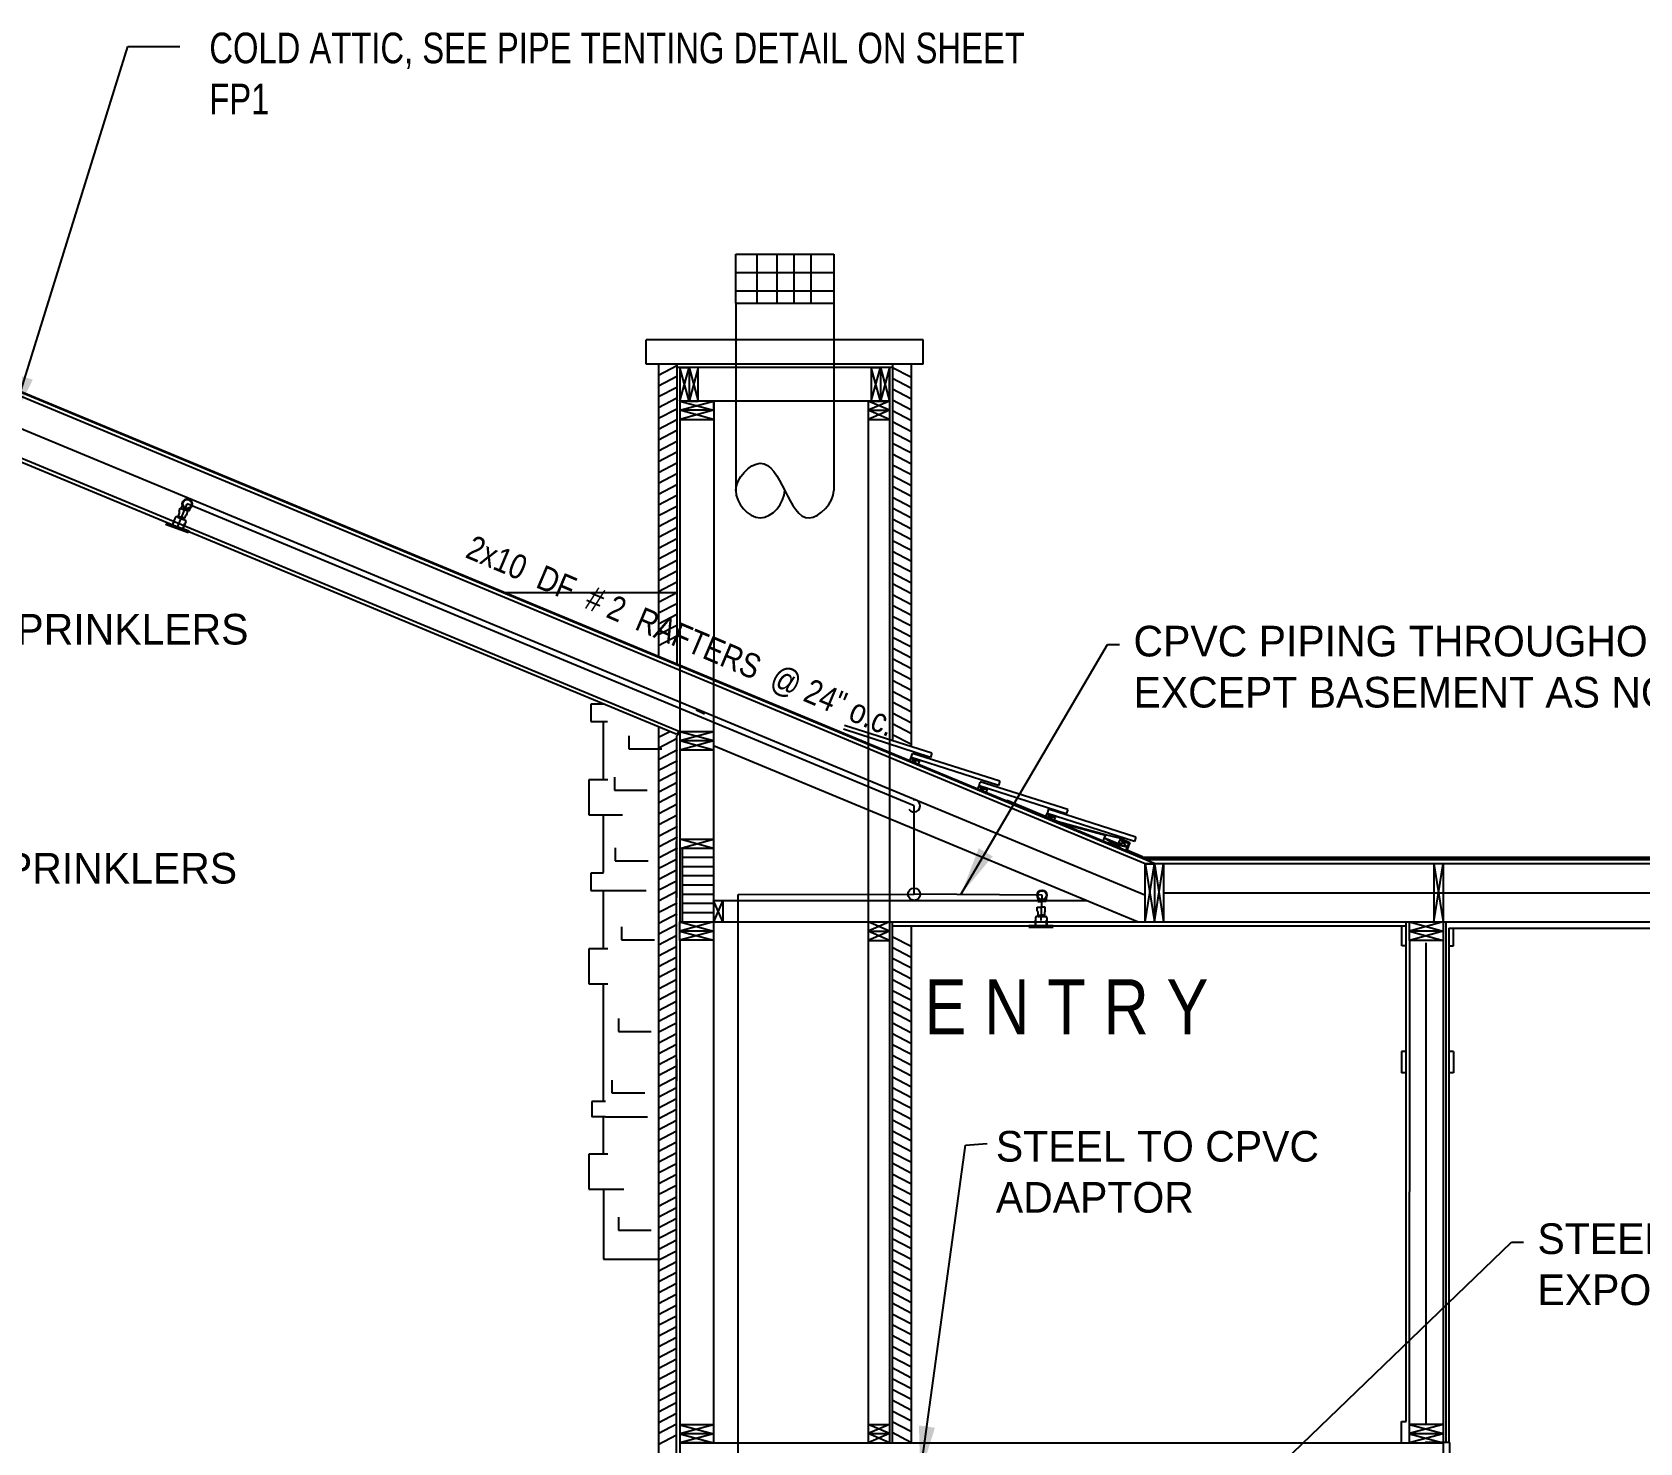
# Model space of a CAD drawing. Extents: x -16 to 10076, y -1 to 10000.
# Drawn here: x 4074.4 to 4336.9, y 716.3 to 946.5 of the extents above; entities that cross this region are included whole.
import ezdxf

# ---------------------------------------------------------------- set-up
doc = ezdxf.new("R2010")
doc.units = 0
doc.header["$MEASUREMENT"] = 0
for name, color, linetype in [('Details', 1, 'Continuous'), ('INSULATION', 30, 'Continuous'), ('SECTION', 3, 'Continuous'), ('SECTION-PIPE', 7, 'Continuous'), ('TEXT', 1, 'Continuous'), ('TEXT-sect', 1, 'Continuous')]:
    doc.layers.add(name, color=color, linetype=linetype)
doc.styles.add('ARCHENT', font='technical.ttf', dxfattribs={"height": 6})
doc.styles.add('HCAD', font='HCAD.SHX', dxfattribs={"width": 0.8, "height": 8})
doc.styles.get("Standard").update_dxf_attribs({"font": 'hcad.shx', "height": 8})
doc.linetypes.add('BATTING', pattern='A,0.0001,-0.1,[134,ltypeshp.shx,S=0.1,R=0,X=-0.1,Y=0],-0.2,[134,ltypeshp.shx,S=0.1,R=180,X=0.1,Y=0],-0.1', length=0.4001)
doc.dimstyles.new('DEFAULT', dxfattribs={"dimtxt": 8, "dimasz": 8, "dimexe": 8, "dimexo": 8, "dimgap": 1, "dimtad": 0, "dimdec": 1, "dimrnd": 0.5, "dimzin": 7, "dimdsep": 46, "dimlunit": 4, "dimtxsty": 'Standard', "dimcen": 0, "dimclrd": 256, "dimclre": 256, "dimclrt": 256, "dimadec": 0, "dimazin": 0, "dimtfac": 1, "dimtdec": 4, "dimtofl": 0, "dimtmove": 2, "dimatfit": 3, "dimfxl": 1, "dimtolj": 1, "dimtzin": 0, "dimarcsym": 0})

msp = doc.modelspace()

# ---------------------------------------------------------------- linework, layer by layer
at = {"layer": 'Details', "color": 2}
for p, q in [((4098.90594, 869.38437), (4098.67862, 868.77971)), ((4099.93806, 864.8992), (4096.22125, 866.29654)), ((4099.9831, 865.01902), (4096.26629, 866.41635)), ((4099.99928, 865.06205), (4096.28247, 866.45939)), ((4097.7301, 867.29015), (4097.27718, 866.08542)), ((4097.29982, 866.07691), (4097.62312, 866.93685)), ((4098.14955, 867.3561), (4097.99971, 867.41243)), ((4098.4136, 868.00238), (4098.24512, 867.55424)), ((4098.24512, 867.55424), (4098.74948, 867.36462)), ((4098.37563, 868.28769), (4098.4136, 868.00238)), ((4099.244, 867.17871), (4098.73964, 867.36832)), ((4098.96456, 865.45105), (4099.28786, 866.31099)), ((4099.45749, 866.64074), (4099.00457, 865.43601)), ((4099.18537, 866.96669), (4099.33521, 866.91035)), ((4099.41248, 867.62685), (4099.244, 867.17871)), ((4099.62901, 867.81648), (4099.41248, 867.62685)), ((4099.87559, 868.7311), (4099.74338, 868.37942)), ((4099.89302, 864.77939), (4096.17621, 866.17673)), ((4238.57282, 805.2654), (4238.57207, 804.61943)), ((4239.71003, 804.99383), (4239.70959, 804.61811)), ((4241.11298, 800.63378), (4237.14218, 800.63837)), ((4241.11303, 800.67975), (4237.14224, 800.68434)), ((4238.2064, 801.97017), (4238.20492, 800.68311)), ((4238.2291, 800.68309), (4238.23017, 801.60179)), ((4238.57607, 802.17908), (4238.41598, 802.17926)), ((4238.46095, 803.13077), (4238.5966, 802.87691)), ((4238.5966, 802.87691), (4238.59605, 802.39815)), ((4238.59605, 802.39815), (4239.13487, 802.39752)), ((4239.66318, 802.39691), (4239.12436, 802.39754)), ((4239.66374, 802.87568), (4239.66318, 802.39691)), ((4239.79998, 803.12922), (4239.66374, 802.87568)), ((4239.68266, 802.1778), (4239.84274, 802.17761)), ((4240.0076, 800.68103), (4240.00867, 801.59973)), ((4240.05184, 801.96803), (4240.05035, 800.68098)), ((4241.11268, 800.37778), (4237.14189, 800.38237)), ((4241.11283, 800.50578), (4237.14203, 800.51037))]:
    msp.add_line(p, q, dxfattribs=at)
at = {"layer": 'Details', "color": 2, "linetype": 'Continuous'}
for p, q in [((4098.9172, 869.33085), (4098.71761, 868.79995)), ((4098.25083, 867.31803), (4098.14955, 867.3561)), ((4098.20618, 867.38781), (4098.15945, 867.40538)), ((4098.28561, 867.50567), (4098.22833, 867.3533)), ((4098.22833, 867.3533), (4098.25083, 867.31803)), ((4099.0841, 867.00476), (4098.2401, 867.38462)), ((4098.25083, 867.31803), (4099.0841, 867.00476)), ((4099.13529, 867.04581), (4098.26071, 867.43944)), ((4099.1559, 867.10062), (4098.28132, 867.49426)), ((4098.37563, 868.28769), (4098.57522, 868.81859)), ((4098.57522, 868.81859), (4099.20191, 868.58298)), ((4098.71761, 868.79995), (4099.3443, 868.56435)), ((4099.17651, 867.15544), (4098.97014, 867.24832)), ((4099.12426, 867.01647), (4099.0841, 867.00476)), ((4099.0841, 867.00476), (4099.18537, 866.96669)), ((4099.18155, 867.16884), (4099.12426, 867.01647)), ((4099.16366, 867.02785), (4099.21039, 867.01028)), ((4099.8286, 868.34738), (4099.20191, 868.58298)), ((4099.97098, 868.32875), (4099.3443, 868.56435)), ((4099.62901, 867.81648), (4099.8286, 868.34738)), ((4100.17058, 868.85964), (4099.97098, 868.32875)), ((4238.46095, 803.13077), (4238.46161, 803.69794)), ((4238.46161, 803.69794), (4239.13112, 803.69717)), ((4238.60214, 805.21924), (4238.60148, 804.65206)), ((4238.60148, 804.65206), (4239.271, 804.65129)), ((4239.80063, 803.69639), (4239.13112, 803.69717)), ((4239.94051, 804.65051), (4239.271, 804.65129)), ((4239.79998, 803.12922), (4239.80063, 803.69639)), ((4239.94116, 805.21769), (4239.94051, 804.65051)), ((4238.61797, 802.22864), (4238.56805, 802.2287)), ((4238.68426, 802.17895), (4238.57607, 802.17908)), ((4238.651, 802.36687), (4238.65081, 802.20409)), ((4238.65081, 802.20409), (4238.68426, 802.17895)), ((4239.57447, 802.17792), (4238.65085, 802.23755)), ((4239.60801, 802.23432), (4238.65092, 802.29611)), ((4239.60808, 802.29288), (4238.65099, 802.35468)), ((4238.68426, 802.17895), (4239.57447, 802.17792)), ((4239.60815, 802.35144), (4239.38231, 802.36603)), ((4239.60797, 802.20298), (4239.57447, 802.17792)), ((4239.57447, 802.17792), (4239.68266, 802.1778)), ((4239.60816, 802.36576), (4239.60797, 802.20298)), ((4239.64087, 802.22746), (4239.69079, 802.2274))]:
    msp.add_line(p, q, dxfattribs=at)
at = {"layer": 'Details', "color": 2}
for centre, radius in [((4099.70531, 869.52461), 0.81157), ((4099.70531, 869.52461), 0.72232), ((4239.27218, 805.67716), 0.81157), ((4239.27218, 805.67716), 0.72232)]:
    msp.add_circle(centre, radius, dxfattribs=at)
for centre, start, end in [((4097.92605, 867.21649), 69.396212, 159.396212), ((4099.26155, 866.71441), 339.396212, 69.396212), ((4238.41574, 801.96992), 89.9337004, 179.9337004), ((4239.8425, 801.96827), 359.9337004, 89.9337004)]:
    msp.add_arc(centre, 0.20934, start, end, dxfattribs=at)
at = {"layer": 'Details', "color": 2, "linetype": 'Continuous'}
for centre, start, end in [((4098.13874, 867.35027), 69.396212, 159.396212), ((4099.18967, 866.95517), 339.396212, 69.396212), ((4238.56798, 802.16982), 89.9337004, 179.9337004), ((4239.69073, 802.16852), 359.9337004, 89.9337004)]:
    msp.add_arc(centre, 0.05888, start, end, dxfattribs=at)
at = {"layer": 'INSULATION', "linetype": 'BATTING', "ltscale": 10}
for p, q in [((4049.95805, 891.21504), (4256.0751, 805.71979)), ((4259.13188, 806.05324), (4348.75849, 806.05332)), ((4302.0106, 719.2774), (4302.00946, 797.91923))]:
    msp.add_line(p, q, dxfattribs=at)
at = {"layer": 'SECTION', "ltscale": 0.5}
for p, q in [((4189.26571, 910.30448), (4205.26571, 910.30448)), ((4189.26571, 902.30448), (4189.26571, 910.30448)), ((4192.78621, 902.30448), (4192.78621, 910.30448)), ((4196.00728, 902.30448), (4196.00728, 910.30448)), ((4198.79569, 902.30448), (4198.79569, 910.30448)), ((4201.58411, 902.30448), (4201.58411, 910.30448)), ((4189.26571, 907.30448), (4205.26571, 907.30448)), ((4189.26571, 904.30448), (4205.26571, 904.30448)), ((4189.26571, 902.30448), (4205.26571, 902.30448)), ((4189.26571, 902.30448), (4189.26571, 896.30448)), ((4167.64792, 836.84984), (4165.61325, 836.84993)), ((4165.61325, 836.84993), (4165.61325, 834.00364)), ((4165.61325, 834.00364), (4168.3126, 834.00364)), ((4167.62503, 834.00352, -1.22523), (4167.62503, 824.49181, -1.22523)), ((4165.27429, 824.49181, -2.22523), (4165.27429, 818.79478, -1.22523)), ((4168.37691, 824.49181, -0.22523), (4165.27429, 824.49181, -0.22523)), ((4165.27429, 818.79478, -1.22523), (4170.80087, 818.79478, -1.22523)), ((4167.62503, 818.79478, -1.22523), (4167.62503, 811.4175, -1.22523)), ((4167.62503, 811.88099, -1.22523), (4167.62503, 809.36459, -1.22523)), ((4167.64792, 809.27245), (4165.61325, 809.27253)), ((4165.61325, 809.27253), (4165.61325, 806.42625)), ((4165.61325, 806.42625), (4168.3126, 806.42625)), ((4167.62503, 806.42612, -1.22523), (4167.62503, 796.91441, -1.22523)), ((4165.27429, 796.91441, -2.22523), (4165.27429, 791.21738, -1.22523)), ((4168.37691, 796.91441, -0.22523), (4165.27429, 796.91441, -0.22523)), ((4165.27429, 791.21738, -1.22523), (4168.38643, 791.21738, -1.22523)), ((4167.62503, 791.21738, -1.22523), (4167.62503, 772.01785, -1.22523)), ((4167.62503, 783.84061, -3.22523), (4167.62494, 771.92571, -3.22523)), ((4168.0227, 772.01785, -4.22523), (4165.78916, 772.01785, -4.22523)), ((4167.97768, 769.48585, -4.22523), (4165.78916, 769.48585, -4.22523)), ((4167.62503, 769.48585, -2.22523), (4167.62503, 763.41752, -2.22523)), ((4165.27429, 763.41752, -2.22523), (4165.27429, 757.72049, -1.22523)), ((4168.37691, 763.41752, -0.22523), (4165.27429, 763.41752, -0.22523)), ((4165.27429, 757.72049, -1.22523), (4171.00916, 757.72049, -1.22523)), ((4167.64792, 757.72049, -2.22523), (4167.64792, 746.27916, -2.22523)), ((4167.64792, 750.4313, -4.22523), (4167.64792, 746.27916, -4.22523))]:
    msp.add_line(p, q, dxfattribs=at)
at = {"layer": 'SECTION', "ltscale": 0.25}
for p, q in [((4205.26571, 910.30448), (4205.26571, 871.70535)), ((4189.26571, 900.30449), (4189.26571, 871.70535)), ((4219.8835, 896.30448), (4174.64792, 896.30448)), ((4174.64792, 892.30448), (4174.64792, 896.30448)), ((4219.8835, 892.30444), (4219.8835, 896.30444)), ((4219.8835, 892.30444), (4174.64792, 892.30448)), ((4179.64093, 892.07091), (4176.64792, 890.50388)), ((4179.64093, 890.30576), (4176.64792, 888.73873)), ((4214.8835, 891.80447), (4179.64792, 891.80448)), ((4180.14792, 891.80448), (4181.64792, 891.80448)), ((4181.64792, 886.30448), (4180.14792, 891.80448)), ((4180.14792, 886.30448), (4181.64792, 891.80448)), ((4180.14792, 891.80448), (4180.14792, 886.30448)), ((4181.64792, 891.80448), (4181.64792, 886.30448)), ((4181.64792, 891.80448), (4183.14792, 886.30448)), ((4183.14792, 891.80447), (4181.64792, 886.30448)), ((4183.14792, 886.30448), (4183.14792, 891.80447)), ((4211.38349, 891.80421), (4212.88349, 891.80421)), ((4212.88349, 886.30421), (4211.38349, 891.80421)), ((4211.38349, 886.30421), (4212.88349, 891.80421)), ((4211.38349, 891.80421), (4211.38349, 886.30421)), ((4212.88349, 891.80421), (4212.88349, 886.30421)), ((4214.3835, 891.80421), (4212.88349, 886.30421)), ((4212.88349, 891.80421), (4214.38349, 886.30421)), ((4214.3835, 891.80421), (4214.38202, 716.30448)), ((4214.38349, 886.30421), (4214.3835, 891.76882)), ((4214.87651, 891.80813), (4217.86953, 890.2411)), ((4214.87651, 890.04298), (4217.86953, 888.47595)), ((4214.8835, 892.30445), (4214.88298, 830.89307)), ((4217.8835, 892.30445), (4217.88297, 829.94674)), ((4179.64093, 888.54061), (4176.64792, 886.97358)), ((4214.86953, 888.28149), (4217.86254, 886.71446)), ((4179.64093, 886.77546), (4176.64792, 885.20843)), ((4179.64093, 885.01032), (4176.64792, 883.44329)), ((4214.38353, 886.30448), (4180.14792, 886.30448)), ((4180.14792, 884.80448), (4185.64792, 886.30448)), ((4180.14792, 886.30448), (4185.64792, 884.80448)), ((4180.14792, 884.80448), (4185.64792, 886.30448)), ((4180.14792, 886.30448), (4185.64792, 884.80448)), ((4185.64792, 884.80448), (4180.14792, 884.80448)), ((4180.14792, 884.80448), (4180.14792, 883.30448)), ((4185.64792, 883.30447), (4180.14792, 884.80448)), ((4185.64792, 884.80448), (4180.14792, 883.30448)), ((4185.64792, 884.80448), (4180.14792, 884.80448)), ((4185.64792, 883.30447), (4180.14792, 884.80448)), ((4185.64792, 884.80448), (4180.14792, 883.30448)), ((4181.64792, 886.30448), (4183.14792, 886.30448)), ((4185.64792, 886.30448), (4185.64792, 884.80448)), ((4210.88338, 886.30448), (4210.88202, 716.30458)), ((4214.3844, 884.80494), (4210.88436, 883.30504)), ((4214.38444, 886.30494), (4210.8844, 884.80504)), ((4210.8844, 884.80504), (4214.3844, 884.80494)), ((4210.8844, 884.80504), (4214.3844, 884.80494)), ((4214.38436, 883.30494), (4210.8844, 884.80504)), ((4210.88444, 886.30504), (4214.38444, 886.30494)), ((4214.3844, 884.80494), (4210.88444, 886.30504)), ((4212.88349, 886.30421), (4214.38349, 886.30421)), ((4214.86953, 884.75121), (4217.86254, 883.18418)), ((4214.87651, 886.5127), (4217.86953, 884.94567)), ((4179.64093, 883.24517), (4176.64792, 881.67814)), ((4180.14792, 883.30448), (4185.64792, 883.30447)), ((4180.14792, 883.30448), (4185.64792, 883.30447)), ((4210.88436, 883.30504), (4214.38436, 883.30494)), ((4214.87651, 882.98244), (4217.86953, 881.41541)), ((4179.64093, 881.48002), (4176.64792, 879.91299)), ((4179.64093, 879.71487), (4176.64792, 878.14784)), ((4214.86254, 879.45946), (4217.85556, 877.89243)), ((4214.86953, 881.22095), (4217.86254, 879.65392)), ((4179.64093, 877.94973), (4176.64792, 876.3827)), ((4214.87641, 877.68705), (4217.86942, 876.12002)), ((4179.64093, 876.18458), (4176.64792, 874.61755)), ((4179.64093, 874.41943), (4176.64792, 872.8524)), ((4214.86244, 874.16407), (4217.85545, 872.59704)), ((4214.86942, 875.92556), (4217.86244, 874.35853)), ((4179.64093, 872.65429), (4176.64792, 871.08726)), ((4214.85545, 872.40258), (4217.84847, 870.83555)), ((4179.64093, 870.88914), (4176.64792, 869.32211)), ((4179.64093, 869.12399), (4176.64792, 867.55696)), ((4214.84149, 868.8796), (4217.8345, 867.31257)), ((4214.84847, 870.64109), (4217.84149, 869.07406)), ((4179.64093, 867.35884), (4176.64792, 865.79181)), ((4214.87632, 867.09622), (4217.86933, 865.52919)), ((4179.64093, 865.5937), (4176.64792, 864.02667)), ((4179.64093, 863.82855), (4176.64792, 862.26152)), ((4214.86933, 865.33472), (4217.86235, 863.76769)), ((4179.64093, 862.0634), (4176.64792, 860.49637)), ((4214.85536, 861.81174), (4217.84838, 860.24471)), ((4214.86235, 863.57323), (4217.85536, 862.0062)), ((4179.64093, 860.29826), (4176.64792, 858.73123)), ((4179.64093, 858.53311), (4176.64792, 856.96608)), ((4214.87626, 860.03566), (4217.86927, 858.46863)), ((4179.64093, 856.76796), (4176.64792, 855.20093)), ((4214.86229, 856.51268), (4217.8553, 854.94565)), ((4214.86927, 858.27417), (4217.86229, 856.70714)), ((4179.64093, 855.00281), (4151.6198, 855.00281)), ((4179.64093, 855.00281), (4176.64792, 853.43578)), ((4179.64093, 853.23767), (4176.64792, 851.67064)), ((4214.8553, 854.75119), (4217.84832, 853.18416)), ((4179.64093, 851.47252), (4176.64792, 849.90549)), ((4214.84134, 851.22821), (4217.83435, 849.66118)), ((4214.84832, 852.9897), (4217.84134, 851.42267)), ((4179.64093, 849.70737), (4176.64792, 848.14034)), ((4179.64093, 847.94223), (4176.64792, 846.3752)), ((4214.83435, 849.46671), (4217.82737, 847.89969)), ((4214.87651, 847.79909), (4217.86953, 846.23206)), ((4214.87651, 846.03414), (4217.86953, 844.46711)), ((4214.86953, 844.27265), (4217.86254, 842.70562)), ((4214.86254, 842.51115), (4217.85556, 840.94413)), ((4214.8761, 840.73891), (4217.86911, 839.17188)), ((4214.87608, 838.97377), (4217.8691, 837.40674)), ((4214.86908, 835.44714), (4217.8621, 833.88011)), ((4214.87607, 837.20863), (4217.86908, 835.6416)), ((4178.47829, 832.35286), (4176.77361, 831.46052)), ((4214.87651, 833.67835), (4217.86953, 832.11132)), ((4171.82646, 831.66334), (4171.82646, 829.55917)), ((4171.82646, 829.55917), (4177.19459, 829.55917)), ((4179.72219, 831.23856), (4176.72861, 829.67153)), ((4214.86953, 831.91686), (4217.86254, 830.34983)), ((4179.77013, 829.38288), (4176.77656, 827.81585)), ((4179.77069, 827.61773), (4176.77712, 826.0507)), ((4169.44354, 824.91478), (4169.44354, 822.81062)), ((4179.77125, 825.85258), (4176.77768, 824.28555)), ((4169.44354, 822.81062), (4174.81166, 822.81062)), ((4179.72426, 824.06255), (4176.73069, 822.49552)), ((4179.72477, 822.29738), (4176.7312, 820.73035)), ((4179.72528, 820.53221), (4176.73171, 818.96518)), ((4233.258, 821.10308), (4233.58394, 821.10308)), ((4179.68029, 818.74322), (4176.68672, 817.17619)), ((4179.72824, 816.88753), (4176.73467, 815.3205)), ((4179.7288, 815.12239), (4176.73522, 813.55536)), ((4252.88358, 812.82952), (4249.19831, 814.38831)), ((4253.45654, 814.21578), (4252.88358, 812.82952)), ((4169.5759, 813.40252), (4169.5759, 811.29835)), ((4169.5759, 811.29835), (4174.94403, 811.29835)), ((4179.68237, 811.5672), (4176.68879, 810.00017)), ((4179.72935, 813.35724), (4176.73578, 811.79021)), ((4359.25747, 811.67832), (4255.65391, 811.67832)), ((4359.15358, 811.42832), (4256.25604, 811.42832)), ((4179.68288, 809.80203), (4176.6893, 808.235)), ((4348.75849, 810.80332), (4256.13188, 810.80332)), ((4256.13188, 801.30332), (4256.13188, 810.80332)), ((4256.13188, 810.80332), (4257.63188, 810.80332)), ((4256.13188, 801.30332), (4257.63188, 810.80332)), ((4256.13188, 810.80332), (4257.63188, 801.30332)), ((4257.63188, 810.80332), (4257.63188, 801.30332)), ((4257.63188, 801.30332), (4259.13188, 810.80332)), ((4259.13188, 810.80332), (4257.63188, 810.80332)), ((4257.63188, 810.80332), (4259.13188, 801.30332)), ((4259.13188, 810.80332), (4259.13188, 801.30332)), ((4303.25946, 810.80332), (4303.25946, 801.30332)), ((4304.75946, 810.80332), (4304.75946, 801.30332)), ((4167.62503, 806.42625), (4174.63213, 806.42625)), ((4179.63839, 806.24787), (4176.64482, 804.68084)), ((4179.68339, 808.03686), (4176.68981, 806.46983)), ((4179.68634, 804.39219), (4176.69277, 802.82516)), ((4179.6869, 802.62704), (4176.69333, 801.06001)), ((4179.68746, 800.86189), (4176.69388, 799.29486)), ((4185.63444, 801.30517), (4214.38444, 801.30517)), ((4214.38444, 801.30466), (4210.8844, 799.80476)), ((4210.88444, 801.30476), (4214.38444, 801.30466)), ((4214.3844, 799.80466), (4210.88444, 801.30476)), ((4214.82194, 801.30515), (4214.81952, 716.30446)), ((4217.88273, 800.67976), (4217.88202, 716.30445)), ((4304.75849, 801.30332), (4351.75849, 801.30332)), ((4170.63292, 800.50753), (4170.63292, 798.40337)), ((4170.63292, 798.40337), (4176.00105, 798.40337)), ((4179.64047, 799.07186), (4176.6469, 797.50483)), ((4214.3844, 799.80466), (4210.88436, 798.30476)), ((4210.88436, 798.30476), (4214.38436, 798.30466)), ((4210.8844, 799.80476), (4214.3844, 799.80466)), ((4210.8844, 799.80476), (4214.3844, 799.80466)), ((4214.38436, 798.30466), (4210.8844, 799.80476)), ((4214.82188, 798.94687), (4217.8827, 797.34434)), ((4179.63909, 795.54026), (4176.64552, 793.97323)), ((4179.64098, 797.30669), (4176.64741, 795.73966)), ((4214.81537, 797.18538), (4217.80838, 795.61835)), ((4214.87651, 795.42051), (4217.86953, 793.85348)), ((4179.5941, 793.75127), (4176.60053, 792.18424)), ((4214.87, 793.65902), (4217.86302, 792.09199)), ((4179.64205, 791.89559), (4176.64848, 790.32856)), ((4179.6426, 790.13044), (4176.64903, 788.56341)), ((4214.86349, 791.89753), (4217.85651, 790.3305)), ((4214.87651, 790.13604), (4217.86953, 788.56901)), ((4179.64316, 788.36529), (4176.64959, 786.79826)), ((4214.87, 788.37455), (4217.86302, 786.80752)), ((4170.10337, 785.55482), (4170.10337, 783.45066)), ((4179.59617, 786.57526), (4176.6026, 785.00823)), ((4214.86349, 786.61306), (4217.85651, 785.04603)), ((4170.10337, 783.45066), (4175.4715, 783.45066)), ((4179.59668, 784.81009), (4176.60311, 783.24306)), ((4179.5972, 783.04492), (4176.60362, 781.47789)), ((4214.85698, 784.85157), (4217.85, 783.28454)), ((4214.87651, 783.09008), (4217.86953, 781.52305)), ((4179.59775, 781.27977), (4176.60418, 779.71274)), ((4214.87651, 781.32518), (4217.86953, 779.75815)), ((4179.59831, 779.51462), (4176.60474, 777.94759)), ((4179.59886, 777.74947), (4176.60529, 776.18244)), ((4214.86349, 777.8022), (4217.85651, 776.23517)), ((4214.87, 779.56369), (4217.86302, 777.99666)), ((4169.04431, 775.49812), (4169.04431, 773.39396)), ((4179.59942, 775.98433), (4176.60585, 774.4173)), ((4214.87651, 776.04071), (4217.86953, 774.47368)), ((4169.04431, 773.39396), (4174.41243, 773.39396)), ((4179.5812, 774.20935), (4176.58763, 772.64232)), ((4179.58175, 772.4442), (4176.58818, 770.87717)), ((4214.87651, 774.27922), (4217.86953, 772.71219)), ((4214.87651, 772.51773), (4217.86953, 770.9507)), ((4167.97768, 769.48585, -2.22523), (4174.87793, 769.48585, -2.22523)), ((4179.58231, 770.67905), (4176.58874, 769.11202)), ((4214.87651, 770.75623), (4217.86953, 769.18921)), ((4179.58287, 768.91391), (4176.58929, 767.34688)), ((4179.58342, 767.14876), (4176.58985, 765.58173)), ((4214.87, 768.99474), (4217.86302, 767.42771)), ((4214.87651, 767.22644), (4217.86953, 765.65941)), ((4179.58398, 765.38361), (4176.59041, 763.81658)), ((4214.87, 765.46495), (4217.86302, 763.89792)), ((4179.58454, 763.61847), (4176.59096, 762.05144)), ((4179.58509, 761.85332), (4176.59152, 760.28629)), ((4214.82082, 761.98356), (4217.86953, 760.38737)), ((4214.87651, 763.70346), (4217.86953, 762.13643)), ((4179.58565, 760.08817), (4176.59208, 758.52114)), ((4214.82077, 760.21869), (4217.86302, 758.62588)), ((4179.5862, 758.32302), (4176.59263, 756.75599)), ((4179.64205, 756.45226), (4176.64848, 754.88523)), ((4214.82067, 756.70257), (4217.86948, 755.10633)), ((4214.82072, 758.46063), (4217.86953, 756.86439)), ((4179.60494, 754.6674), (4176.61137, 753.10037)), ((4214.82072, 754.94446), (4217.86953, 753.34822)), ((4170.10337, 753.13522), (4170.10337, 751.03105)), ((4170.10337, 751.03105), (4175.4715, 751.03105)), ((4179.6055, 752.90225), (4176.61193, 751.33522)), ((4179.60606, 751.1371), (4176.61248, 749.57007)), ((4214.82067, 753.18641), (4217.86948, 751.59017)), ((4214.82072, 751.42854), (4217.86953, 749.8323)), ((4179.60661, 749.37196), (4176.61304, 747.80493)), ((4214.82067, 749.67049), (4217.86948, 748.07425)), ((4167.64792, 746.27916, -0.22523), (4176.64792, 746.27916)), ((4179.60682, 747.60663), (4176.61325, 746.0396)), ((4179.60729, 745.84144), (4176.61372, 744.27441)), ((4214.82057, 746.15437), (4217.86938, 744.55813)), ((4214.82062, 747.91243), (4217.86943, 746.31619)), ((4179.60777, 744.07625), (4176.61419, 742.50922)), ((4214.82072, 744.39632), (4217.86953, 742.80008)), ((4179.60824, 742.31105), (4176.61466, 740.74402)), ((4179.64205, 740.54586), (4176.64848, 738.97883)), ((4214.82067, 742.63826), (4217.86948, 741.04202)), ((4214.82072, 740.8804), (4217.86953, 739.28416)), ((4179.6426, 738.78071), (4176.64903, 737.21368)), ((4214.82067, 739.12234), (4217.86948, 737.5261)), ((4179.60965, 736.99803), (4176.61608, 735.431)), ((4179.61012, 735.23283), (4176.61655, 733.6658)), ((4214.82067, 735.60617), (4217.86948, 734.00993)), ((4214.82072, 737.36423), (4217.86953, 735.76799)), ((4179.61068, 733.46769), (4176.61711, 731.90066)), ((4214.82062, 733.84812), (4217.86943, 732.25188)), ((4179.61123, 731.70254), (4176.61766, 730.13551)), ((4179.61179, 729.93739), (4176.61822, 728.37036)), ((4214.82057, 732.09006), (4217.86938, 730.49382)), ((4214.82072, 730.33239), (4217.86953, 728.73615)), ((4179.61235, 728.17225), (4176.61878, 726.60522)), ((4214.82067, 728.57433), (4217.86948, 726.97809)), ((4179.6129, 726.4071), (4176.61933, 724.84007)), ((4179.64205, 724.64195), (4176.64848, 723.07492)), ((4214.82062, 726.81628), (4217.86943, 725.22004)), ((4214.82072, 725.05814), (4217.86953, 723.4619)), ((4179.6426, 722.8768), (4176.64903, 721.30977)), ((4214.82067, 723.30009), (4217.86948, 721.70384)), ((4179.61278, 719.33031), (4176.6192, 717.76328)), ((4179.61389, 721.09633), (4176.62032, 719.5293)), ((4214.38204, 719.30449), (4210.882, 717.80459)), ((4210.88204, 719.30459), (4214.38204, 719.30449)), ((4214.382, 717.80449), (4210.88204, 719.30459)), ((4214.82057, 719.78397), (4217.86938, 718.18773)), ((4214.82062, 721.54203), (4217.86943, 719.94579)), ((4179.61278, 717.56488), (4176.6192, 715.99785)), ((4214.38206, 717.80448), (4210.88202, 716.30458)), ((4210.88206, 717.80458), (4214.38206, 717.80448)), ((4214.38202, 716.30448), (4210.88206, 717.80458)), ((4214.82072, 718.02592), (4217.86953, 716.42968)), ((4210.88202, 716.30458), (4214.38202, 716.30448))]:
    msp.add_line(p, q, dxfattribs=at)
at = {"layer": 'SECTION', "linetype": 'Continuous', "ltscale": 1.5}
for p, q in [((4233.258, 821.10308), (4047.88939, 898.0762)), ((4257.76136, 810.80332), (4047.88939, 897.94085)), ((4256.13188, 810.80332), (4047.88939, 897.26412)), ((4176.64792, 892.30448), (4176.64792, 844.61005)), ((4179.64792, 892.30447), (4179.64792, 843.36432)), ((4180.14791, 891.80448), (4180.14792, 801.30517)), ((4180.14792, 832.33572), (4047.88939, 887.24852)), ((4176.64792, 833.11287), (4176.64792, 710.27916)), ((4185.65517, 832.3361), (4180.1465, 832.33611)), ((4185.63302, 830.83611), (4180.1465, 830.83611)), ((4246.45579, 804.80517), (4185.65499, 830.04923)), ((4179.64792, 805.30483), (4179.64792, 828.49953)), ((4185.61105, 829.33756), (4180.12453, 829.33756)), ((4255.65391, 811.80332), (4233.48888, 821.00721)), ((4241.89776, 817.65082), (4233.58394, 821.10308)), ((4255.70185, 811.91876), (4253.09778, 813.02054)), ((4254.88159, 801.30684), (4246.45579, 804.80517)), ((4305.82175, 716.36413), (4305.82175, 712.23939))]:
    msp.add_line(p, q, dxfattribs=at)
at = {"layer": 'SECTION', "linetype": 'Continuous', "ltscale": 0.125}
for p, q in [((4179.51303, 831.92322), (4047.88939, 886.57585)), ((4179.95463, 832.29659), (4179.51303, 831.92322)), ((4180.14093, 832.12161), (4179.95463, 832.29659)), ((4185.63302, 830.83611), (4180.1465, 832.33611)), ((4185.65517, 832.33611), (4180.1465, 830.83611)), ((4221.07384, 828.15376), (4206.83635, 832.75301)), ((4221.29946, 828.86902), (4207.03097, 833.36996)), ((4179.59303, 797.28159), (4179.64792, 831.69609)), ((4179.64093, 831.69006), (4180.14093, 832.12161)), ((4179.73049, 832.02091), (4179.73049, 832.02091)), ((4185.61105, 829.33756), (4180.12453, 830.83756)), ((4185.6332, 830.83756), (4180.12453, 829.33756)), ((4217.63555, 827.46931), (4217.92335, 828.16189)), ((4219.30852, 827.58629), (4217.63555, 827.46931)), ((4232.16084, 823.56264), (4217.92335, 828.16189)), ((4217.92335, 828.16189), (4219.30852, 827.58629)), ((4217.92335, 828.16189), (4219.02204, 826.89316)), ((4232.38646, 824.2779), (4218.11797, 828.77884)), ((4219.02743, 826.90985), (4219.30852, 827.58629)), ((4221.29946, 828.86902), (4221.07384, 828.15376)), ((4232.38646, 824.2779), (4232.16084, 823.56264)), ((4228.70954, 822.84687), (4228.99733, 823.53945)), ((4230.3825, 822.96385), (4228.70954, 822.84687)), ((4243.23482, 818.9402), (4228.99733, 823.53945)), ((4228.99733, 823.53945), (4230.3825, 822.96385)), ((4228.99733, 823.53945), (4230.09602, 822.27073)), ((4243.46045, 819.65546), (4229.19195, 824.15641)), ((4230.10141, 822.28741), (4230.3825, 822.96385)), ((4240.32605, 819.69448), (4240.09746, 818.98016)), ((4254.61241, 815.12284), (4240.32605, 819.69448)), ((4243.46045, 819.65546), (4243.23482, 818.9402)), ((4239.80967, 818.28758), (4240.09746, 818.98016)), ((4241.48263, 818.40456), (4239.80967, 818.28758)), ((4240.09746, 818.98016), (4241.48263, 818.40456)), ((4240.09746, 818.98016), (4241.19615, 817.71143)), ((4254.38382, 814.40852), (4240.09746, 818.98016)), ((4241.20154, 817.72812), (4241.48263, 818.40456)), ((4253.17006, 813.52265), (4249.19831, 814.38831)), ((4249.4764, 815.05752), (4253.17006, 813.52265)), ((4249.4764, 815.05752), (4252.88358, 812.82952)), ((4251.78358, 814.09879), (4252.07138, 814.79137)), ((4253.45655, 814.21578), (4251.78358, 814.09879)), ((4252.07138, 814.79137), (4253.17006, 813.52265)), ((4252.07269, 814.79082), (4253.45655, 814.21577)), ((4252.12066, 814.90625), (4253.61994, 814.28324)), ((4253.61994, 814.28324), (4253.09778, 813.02054)), ((4254.61241, 815.12284), (4254.38382, 814.40852)), ((4180.50847, 813.30517), (4180.50847, 801.30517)), ((4214.82192, 800.67976), (4298.01008, 800.67973)), ((4298.00921, 797.42832), (4298.01008, 800.67976)), ((4298.01008, 800.67973), (4298.71789, 800.67973)), ((4305.69696, 800.30332), (4305.69696, 797.42832)), ((4305.69696, 800.30332), (4306.44623, 800.30332)), ((4306.44696, 797.42832), (4306.44622, 800.30332)), ((4306.44623, 800.30332), (4352.09263, 800.30332)), ((4179.59899, 776.66382), (4179.59302, 797.30542)), ((4298.72301, 780.16198), (4298.71805, 797.42832)), ((4305.69696, 797.42832), (4305.69696, 780.16197)), ((4298.72402, 776.66197), (4298.72301, 780.16198)), ((4305.69696, 780.16197), (4305.69696, 776.66197)), ((4179.59804, 778.90071), (4179.57723, 775.40077)), ((4179.61669, 710.27916), (4179.59899, 776.66382)), ((4298.73917, 719.80345), (4298.72402, 776.66197)), ((4305.69696, 776.66197), (4305.69697, 716.30342)), ((4297.98826, 716.30364), (4297.98826, 719.80364)), ((4297.98826, 719.80364), (4298.73917, 719.80345))]:
    msp.add_line(p, q, dxfattribs=at)
at = {"layer": 'SECTION', "linetype": 'Continuous', "ltscale": 0.5}
for p, q in [((4180.14093, 832.12161), (4179.64093, 831.69006)), ((4180.14792, 814.80517), (4185.63347, 814.80517)), ((4187.13413, 804.8358), (4185.63444, 801.30517)), ((4187.13413, 801.30517), (4185.63444, 804.80517)), ((4185.63444, 804.80517), (4246.45579, 804.80517)), ((4187.13413, 804.8358), (4187.13413, 801.30517)), ((4180.13444, 798.30517), (4180.11324, 704.27916)), ((4299.25946, 798.30332), (4299.23826, 716.30332))]:
    msp.add_line(p, q, dxfattribs=at)
at = {"layer": 'SECTION'}
for p, q in [((4217.92335, 828.16189), (4218.11797, 828.77884)), ((4228.99733, 823.53945), (4229.19195, 824.15641)), ((4249.19831, 814.38831), (4249.62521, 815.42739)), ((4185.63347, 813.30517), (4180.14792, 813.30517)), ((4185.63347, 811.80517), (4180.50847, 811.80517)), ((4185.63347, 810.30517), (4180.50847, 810.30517)), ((4185.63347, 808.80517), (4180.50847, 808.80517)), ((4185.63347, 807.30517), (4180.50847, 807.30517)), ((4185.63347, 805.80517), (4180.50847, 805.80517)), ((4185.63347, 804.30517), (4180.50847, 804.30517)), ((4185.63347, 802.80517), (4180.50847, 802.80517))]:
    msp.add_line(p, q, dxfattribs=at)
at = {"layer": 'SECTION', "ltscale": 0.125}
for p, q in [((4249.62521, 815.42739), (4241.19615, 817.71143)), ((4249.65791, 815.54804), (4241.89776, 817.65082)), ((4252.12066, 814.90625), (4249.65791, 815.54804)), ((4359.46571, 811.80332), (4255.65391, 811.80332))]:
    msp.add_line(p, q, dxfattribs=at)
at = {"layer": 'SECTION', "linetype": 'Continuous'}
for p, q in [((4180.14804, 813.30517), (4185.63347, 814.80517)), ((4185.63347, 813.30517), (4180.14804, 814.80517)), ((4180.14792, 801.30517), (4185.63347, 801.30517)), ((4185.63444, 801.30517), (4299.27294, 801.30332)), ((4299.27294, 801.30332), (4304.75849, 801.30332)), ((4185.63501, 716.3053), (4180.11324, 716.30545))]:
    msp.add_line(p, q, dxfattribs=at)
at = {"layer": 'SECTION', "ltscale": 0.05}
for p, q in [((4303.25946, 801.30332), (4304.75946, 810.80332)), ((4303.25946, 810.80332), (4304.75946, 801.30332))]:
    msp.add_line(p, q, dxfattribs=at)
at = {"layer": 'SECTION', "ltscale": 1.5}
for p, q in [((4180.13444, 799.80517), (4180.13444, 801.30517)), ((4180.13444, 801.30517), (4185.63444, 799.80517)), ((4185.63444, 801.30517), (4180.13444, 799.80517)), ((4185.63444, 801.30517), (4185.63444, 799.80517)), ((4299.25946, 799.80332), (4299.25946, 801.30332)), ((4299.25946, 801.30332), (4304.75946, 799.80332)), ((4304.75946, 801.30332), (4299.25946, 799.80332)), ((4304.75946, 801.30332), (4304.75946, 799.80332)), ((4180.13444, 798.30303), (4180.13444, 799.80517)), ((4185.63444, 799.80517), (4180.13444, 798.30517)), ((4180.13444, 799.80517), (4185.63444, 798.30517)), ((4185.63444, 799.80517), (4180.13444, 799.80517)), ((4185.63444, 798.30517), (4180.13444, 798.30517)), ((4185.63444, 799.80517), (4185.63444, 798.30517)), ((4185.63444, 798.30517), (4185.63444, 716.30505)), ((4299.25946, 798.30119), (4299.25946, 799.80332)), ((4304.75946, 799.80332), (4299.25946, 798.30332)), ((4299.25946, 799.80332), (4304.75946, 798.30332)), ((4304.75946, 799.80332), (4299.25946, 799.80332)), ((4304.75946, 798.30332), (4299.25946, 798.30332)), ((4304.75946, 799.80332), (4304.75946, 798.30332)), ((4304.75946, 798.30332), (4304.75946, 692.27731)), ((4185.63501, 719.25658), (4180.11324, 717.78094)), ((4185.63501, 719.25658), (4180.13501, 719.25658)), ((4180.13501, 719.25658), (4185.63501, 717.78078)), ((4304.7606, 719.2774), (4299.23883, 717.80176)), ((4304.7606, 719.2774), (4299.2606, 719.2774)), ((4299.2606, 719.2774), (4304.7606, 717.80161)), ((4185.63501, 717.78109), (4180.11324, 716.30545)), ((4185.63501, 717.78109), (4180.13501, 717.78109)), ((4180.13501, 717.78109), (4185.63501, 716.3053)), ((4304.76003, 717.77924), (4299.23826, 716.30361)), ((4304.76003, 717.77924), (4299.26003, 717.77924)), ((4299.26003, 717.77924), (4304.76003, 716.30345)), ((4305.82175, 716.36413), (4301.82175, 716.36413))]:
    msp.add_line(p, q, dxfattribs=at)
at = {"layer": 'SECTION', "linetype": 'Continuous', "ltscale": 0.14}
msp.add_line((4305.19696, 801.30332), (4305.1974, 716.30344), dxfattribs=at)
at = {"layer": 'SECTION', "linetype": 'Continuous', "ltscale": 0.25}
for p, q in [((4298.71805, 797.42851), (4298.00921, 797.42851)), ((4305.69696, 797.42832), (4306.44696, 797.42832)), ((4298.7097, 780.16197), (4297.9597, 780.16197)), ((4297.9597, 780.16197), (4297.9597, 776.66197)), ((4306.44696, 780.16197), (4305.69696, 780.16197)), ((4306.44696, 780.16197), (4306.44696, 776.66197)), ((4298.72402, 776.65974), (4297.97402, 776.65974)), ((4306.44696, 776.66197), (4305.69696, 776.66197)), ((4180.11595, 716.30521), (4304.75946, 716.28109))]:
    msp.add_line(p, q, dxfattribs=at)
at = {"layer": 'SECTION', "ltscale": 0.75}
msp.add_line((4165.78916, 772.01785, -4.22523), (4165.78916, 769.48585, -4.22523), dxfattribs=at)
at = {"layer": 'SECTION', "ltscale": 0.25}
for points, start_tangent, end_tangent in [([(4189.26571, 871.70535), (4193.26571, 876.16277), (4197.26571, 871.70535), (4201.26571, 867.24793), (4205.26571, 871.70535)], (0, 1), (0, 1)), ([(4189.26571, 871.70535), (4193.26571, 867.24793), (4197.26572, 871.70534)], (-0.000000164, -1), (0.000000695, 1))]:
    msp.add_spline(points, degree=3, dxfattribs=dict(at, start_tangent=start_tangent, end_tangent=end_tangent))
at = {"layer": 'SECTION-PIPE'}
for p, q in [((4098.12453, 865.71727), (4099.70531, 869.52461)), ((4098.12456, 865.71743), (4099.70531, 869.52461)), ((4098.1247, 865.71769), (4099.70531, 869.52461)), ((4218.38278, 820.25057), (4099.70531, 869.52461)), ((4218.38278, 805.82649), (4218.38278, 820.25057)), ((4189.68226, 805.80517), (4218.38278, 805.82649)), ((4189.68226, 709.30136), (4189.68226, 805.80517)), ((4239.27218, 805.67716), (4218.38278, 805.82649)), ((4239.12754, 801.55741), (4239.27218, 805.67716)), ((4239.12756, 801.55724), (4239.27218, 805.67716)), ((4239.12758, 801.55769), (4239.27218, 805.67716))]:
    msp.add_line(p, q, dxfattribs=at)
msp.add_circle((4218.38278, 805.82649), 1, dxfattribs=at)
msp.add_arc((4218.38278, 820.25057), 1, 213.4286602, 97.8668956, dxfattribs=at)
at = {"layer": 'TEXT-sect', "ltscale": 0.125}
for p, q in [((4185.6971, 886.30448), (4185.63347, 801.30517)), ((4182.80715, 835.91215), (4184.18719, 835.28982)), ((4298.71805, 797.30357), (4298.71787, 801.30333))]:
    msp.add_line(p, q, dxfattribs=at)

# ---------------------------------------------------------------- texts
at = {"layer": 'SECTION', "color": 1, "linetype": 'Continuous', "ltscale": 0.125, "insert": (4220.06733, 791.95999), "char_height": 9, "attachment_point": 1, "style": 'ARCHENT'}
msp.add_mtext('E N T R Y', dxfattribs=at)
at = {"layer": 'TEXT', "insert": (4103.31104, 946.43308), "char_height": 5, "width": 134.6085813, "attachment_point": 1, "style": 'HCAD'}
msp.add_mtext('COLD ATTIC, SEE PIPE TENTING DETAIL ON SHEET FP1', dxfattribs=at)
at = {"layer": 'TEXT', "char_height": 5, "attachment_point": 1}
for s, insert, width in [('TYCO LFII, 4.2K CONCEALED SPRINKLERS @ SLOPED CEILINGS', (3972.60016, 851.5783), 141.0346057), ('CPVC PIPING THROUGHOUT, EXCEPT BASEMENT AS NOTED', (4254.20991, 849.63376), 110.8428262), ('TYCO LFII, 49K CONCEALED SPRINKLERS @ @ HORIZONTAL CEILINGS', (3972.60016, 812.57307), 141.0346057), ('STEEL TO CPVC ADAPTOR', (4231.7387, 767.1982), 65.0266392), ('STEEL SCH. 40 PIPING WHERE EXPOSED @ BASEMENT ', (4320.16632, 752.11513), 110.8428262)]:
    msp.add_mtext(s, dxfattribs=dict(at, insert=insert, width=width))
at = {"layer": 'TEXT-sect', "ltscale": 0.125, "insert": (4215.78603, 835.13371), "char_height": 4, "attachment_point": 3, "rotation": 337, "style": 'ARCHENT'}
msp.add_mtext('2x10  DF  # 2  RAFTERS  @ 24" o.c.', dxfattribs=at)

# ---------------------------------------------------------------- leaders
at = {"layer": 'TEXT'}
for points in [[(4070.86148, 882.54451), (4089.99858, 944.15443), (4098.52055, 944.15443)], [(4226.02041, 805.77189), (4249.9727, 846.55881), (4251.91199, 846.55881)], [(4219.39119, 711.02554), (4226.79839, 764.90461), (4230.31836, 765.13905)], [(4255.92901, 691.30136), (4315.92912, 749.04017), (4317.86841, 749.04017)]]:
    msp.add_leader(points, dimstyle='DEFAULT', override={"dimscale": 1, "dimgap": 1, "dimtad": 0, "dimtdec": 1}, dxfattribs=at)

doc.saveas('drawing.dxf')
